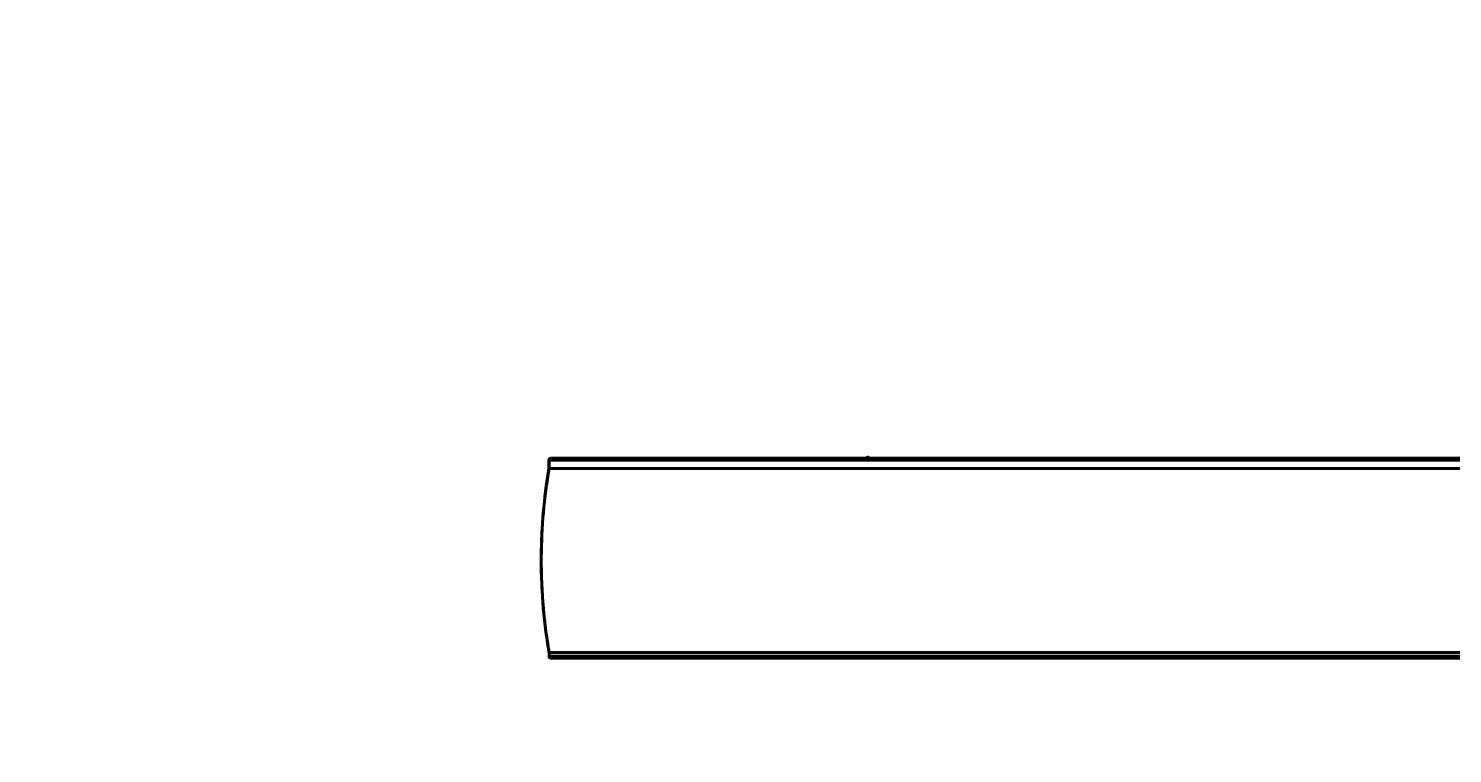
# Model space of a CAD drawing. Header units: millimetres. Extents: x 0 to 841, y 0 to 594.
# Drawn here: x 0 to 91, y 547.6 to 594 of the extents above; entities that cross this region are included whole.
import ezdxf

# ---------------------------------------------------------------- set-up
doc = ezdxf.new("R2010")
doc.units = ezdxf.units.MM
doc.linetypes.add('K5LT_BASIC', pattern=[0])
doc.layers.add('Системный слой', color=7, linetype='Continuous')

msp = doc.modelspace()

# ---------------------------------------------------------------- linework, layer by layer
at = {"layer": 'Системный слой', "color": 5, "linetype": 'K5LT_BASIC', "lineweight": 60, "true_color": 0x0000ff}
for p, q in [((33.265, 566.3983), (33.2648, 565.8554)), ((33.2764, 565.8554), (33.2772, 566.3983)), ((33.2772, 566.3983), (552.8025, 566.3983)), ((33.4071, 566.5229), (552.6719, 566.5229)), ((53.7008, 566.5877), (53.6508, 566.5877)), ((33.2764, 565.8554), (552.8025, 565.8554)), ((32.7712, 560.2156), (32.7716, 559.7429)), ((32.7772, 560.2156), (32.7772, 559.7429)), ((33.2764, 554.1054), (552.8025, 554.1054)), ((33.2764, 553.8554), (33.2764, 554.1054)), ((33.2764, 554.1054), (33.2767, 553.8554)), ((33.2764, 553.8554), (552.8025, 553.8554)), ((33.3976, 553.7308), (552.6904, 553.7311))]:
    msp.add_line(p, q, dxfattribs=at)
for centre, radius, start, end in [((53.6508, 566.4627), 0.125, 90, 151.194998), ((53.6508, 566.4627), 0.125, 90, 151.194997), ((53.7008, 566.4627), 0.125, 89.995058, 90), ((67.5542, 559.9794), 34.7778, 170.272734, 179.610868)]:
    msp.add_arc(centre, radius, start, end, dxfattribs=at)
for points, knots in [([(33.4008, 566.5228), (33.3693, 566.5246), (33.3295, 566.5116), (33.284, 566.4716), (33.2699, 566.4403), (33.265, 566.3983)], [3.3741655, 3.3741655, 3.3741655, 3.3741655, 5.1329265, 5.1329265, 7, 7, 7, 7]), ([(33.4071, 566.5229), (33.4034, 566.5229), (33.3954, 566.5225), (33.3823, 566.5207), (33.3672, 566.5171), (33.352, 566.5118), (33.3389, 566.5055), (33.3294, 566.4997), (33.3223, 566.4946), (33.3167, 566.4896), (33.3094, 566.4822), (33.302, 566.4727), (33.2945, 566.4599), (33.2885, 566.4469), (33.2817, 566.4264), (33.2785, 566.4097), (33.2772, 566.3983)], [0, 0, 0, 0, 1.1003708, 2.3591846, 3.8914629, 5.6272386, 6.98359, 7.9860172, 8.6733489, 9.3295424, 9.9456928, 11.3285355, 12.2770074, 13.410094, 14.5666604, 17, 17, 17, 17]), ([(33.2648, 565.8554), (33.2032, 565.4939), (33.1473, 565.1317), (32.9714, 563.8576), (32.8817, 562.9395), (32.7938, 561.4207), (32.7747, 560.8178), (32.7712, 560.2156)], [0, 0, 0, 0, 1.0245496, 1.0245496, 3.596893, 3.596893, 5.2802718, 5.2802718, 5.2802718, 5.2802718]), ([(32.7716, 559.7429), (32.7717, 559.7301), (32.7719, 559.7173), (32.7814, 558.6516), (32.8388, 557.5959), (32.9946, 556.0412), (33.0566, 555.5349), (33.1744, 554.7217), (33.2233, 554.4133), (33.2764, 554.1054)], [5.7208506, 5.7208506, 5.7208506, 5.7208506, 5.7565862, 5.7565862, 8.7025829, 8.7025829, 10.1268508, 10.1268508, 11, 11, 11, 11]), ([(32.7772, 559.7429), (32.7798, 559.3662), (32.7968, 558.6343), (32.8549, 557.5712), (32.9377, 556.5915), (33.0381, 555.6943), (33.1498, 554.8784), (33.2334, 554.3563), (33.2764, 554.1054)], [0, 0, 0, 0, 1.7798093, 3.4663489, 5.0596186, 6.4663489, 7.7798093, 9, 9, 9, 9]), ([(33.2764, 553.8554), (33.2768, 553.8492), (33.2778, 553.8392), (33.2806, 553.8253), (33.2838, 553.8139), (33.2886, 553.8014), (33.2936, 553.792), (33.2982, 553.7848), (33.301, 553.781), (33.3044, 553.7767), (33.3086, 553.7719), (33.3146, 553.7661), (33.3222, 553.7597), (33.3313, 553.7531), (33.3418, 553.7467), (33.3532, 553.7409), (33.364, 553.7366), (33.3734, 553.7338), (33.3809, 553.7321), (33.3886, 553.7311), (33.3939, 553.7308), (33.3973, 553.7308)], [0, 0, 0, 0, 1.7572944, 2.88908, 4.0885573, 5.2434817, 6.9384697, 7.4041336, 8.0174932, 8.4929944, 9.2135759, 10.2189863, 11.4111387, 12.7724083, 14.3439961, 16.0036518, 17.6159496, 18.8841118, 19.8640296, 20.6352578, 22, 22, 22, 22]), ([(33.2767, 553.8554), (33.2784, 553.8264), (33.2861, 553.8023), (33.318, 553.7576), (33.355, 553.7356), (33.3892, 553.7311), (33.3933, 553.7308), (33.3976, 553.7308)], [0, 0, 0, 0, 1.4450692, 1.4450692, 3.3356373, 3.3356373, 3.5834714, 3.5834714, 3.5834714, 3.5834714])]:
    msp.add_open_spline(points, degree=3, knots=knots, dxfattribs=at)
msp.add_open_spline([(32.7712, 560.2156), (32.7703, 560.058), (32.7704, 559.9004), (32.7716, 559.7429)], degree=3, dxfattribs=at)

doc.saveas('drawing.dxf')
